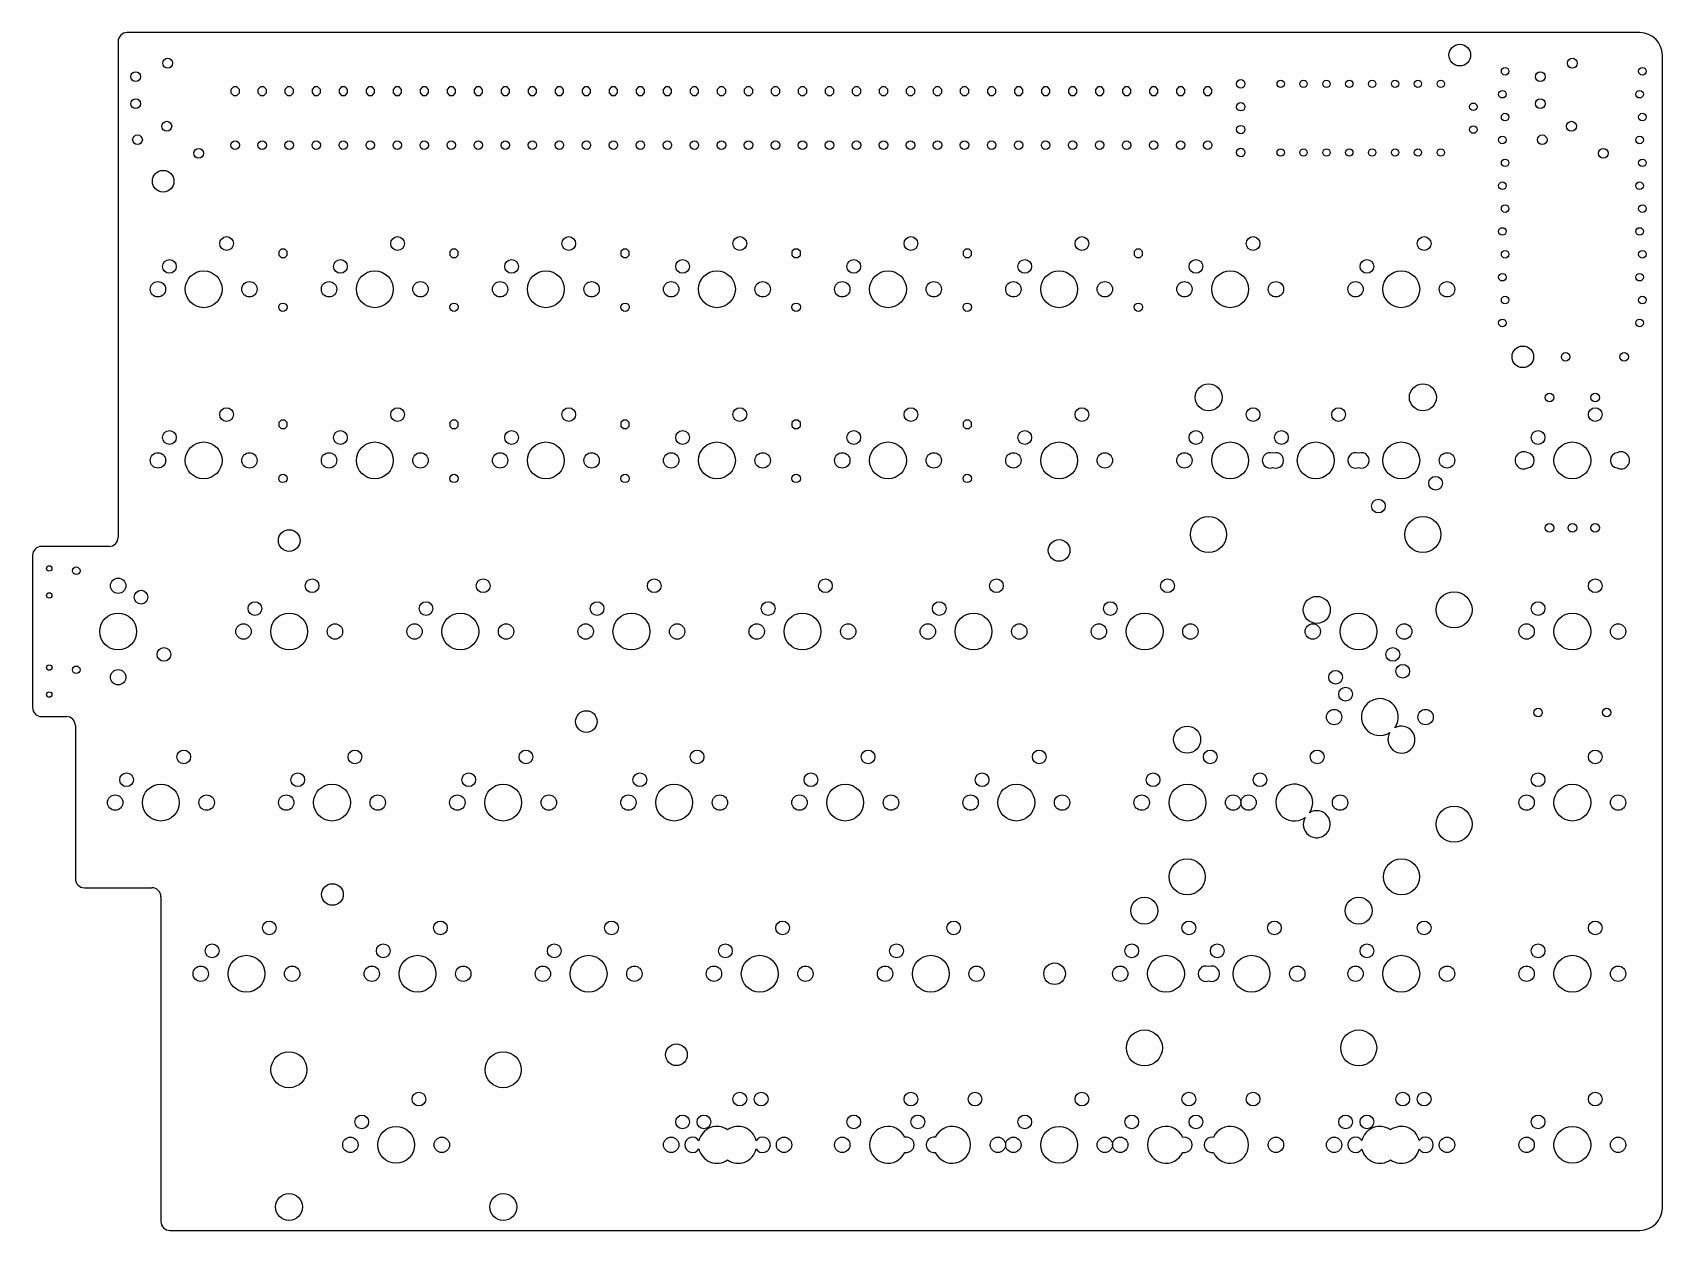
# Model space of a CAD drawing. Header units: millimetres. Extents: x -14 to 166, y 0 to 133.
import ezdxf

# ---------------------------------------------------------------- set-up
doc = ezdxf.new("R2010")
doc.units = ezdxf.units.MM

msp = doc.modelspace()

# ---------------------------------------------------------------- linework, layer by layer
at = {"color": 7, "linetype": 'Continuous', "lineweight": 25}
for p, q in [((164, 133), (-4, 133)), ((-5, 132), (-5, 76.95)), ((166.5, 2.5), (166.5, 130.5)), ((7.805273, 126.9699), (7.5301, 126.694727)), ((8.194727, 126.9699), (7.805273, 126.9699)), ((8.4699, 126.694727), (8.194727, 126.9699)), ((10.805273, 126.9699), (10.5301, 126.694727)), ((11.194727, 126.9699), (10.805273, 126.9699)), ((11.4699, 126.694727), (11.194727, 126.9699)), ((13.805273, 126.9699), (13.5301, 126.694727)), ((14.194727, 126.9699), (13.805273, 126.9699)), ((14.4699, 126.694727), (14.194727, 126.9699)), ((16.805273, 126.9699), (16.5301, 126.694727)), ((17.194727, 126.9699), (16.805273, 126.9699)), ((17.4699, 126.694727), (17.194727, 126.9699)), ((19.805273, 126.9699), (19.5301, 126.694727)), ((20.194727, 126.9699), (19.805273, 126.9699)), ((20.4699, 126.694727), (20.194727, 126.9699)), ((22.805273, 126.9699), (22.5301, 126.694727)), ((23.194727, 126.9699), (22.805273, 126.9699)), ((23.4699, 126.694727), (23.194727, 126.9699)), ((25.805273, 126.9699), (25.5301, 126.694727)), ((26.194727, 126.9699), (25.805273, 126.9699)), ((26.4699, 126.694727), (26.194727, 126.9699)), ((28.805273, 126.9699), (28.5301, 126.694727)), ((29.194727, 126.9699), (28.805273, 126.9699)), ((29.4699, 126.694727), (29.194727, 126.9699)), ((31.805273, 126.9699), (31.5301, 126.694727)), ((32.194727, 126.9699), (31.805273, 126.9699)), ((32.4699, 126.694727), (32.194727, 126.9699)), ((34.805273, 126.9699), (34.5301, 126.694727)), ((35.194727, 126.9699), (34.805273, 126.9699)), ((35.4699, 126.694727), (35.194727, 126.9699)), ((37.805273, 126.9699), (37.5301, 126.694727)), ((38.194727, 126.9699), (37.805273, 126.9699)), ((38.4699, 126.694727), (38.194727, 126.9699)), ((40.805273, 126.9699), (40.5301, 126.694727)), ((41.194727, 126.9699), (40.805273, 126.9699)), ((41.4699, 126.694727), (41.194727, 126.9699)), ((43.805273, 126.9699), (43.5301, 126.694727)), ((44.194727, 126.9699), (43.805273, 126.9699)), ((44.4699, 126.694727), (44.194727, 126.9699)), ((46.805273, 126.9699), (46.5301, 126.694727)), ((47.194727, 126.9699), (46.805273, 126.9699)), ((47.4699, 126.694727), (47.194727, 126.9699)), ((49.805273, 126.9699), (49.5301, 126.694727)), ((50.194727, 126.9699), (49.805273, 126.9699)), ((50.4699, 126.694727), (50.194727, 126.9699)), ((52.805273, 126.9699), (52.5301, 126.694727)), ((53.194727, 126.9699), (52.805273, 126.9699)), ((53.4699, 126.694727), (53.194727, 126.9699)), ((55.805273, 126.9699), (55.5301, 126.694727)), ((56.194727, 126.9699), (55.805273, 126.9699)), ((56.4699, 126.694727), (56.194727, 126.9699)), ((58.805273, 126.9699), (58.5301, 126.694727)), ((59.194727, 126.9699), (58.805273, 126.9699)), ((59.4699, 126.694727), (59.194727, 126.9699)), ((61.805273, 126.9699), (61.5301, 126.694727)), ((62.194727, 126.9699), (61.805273, 126.9699)), ((62.4699, 126.694727), (62.194727, 126.9699)), ((64.805273, 126.9699), (64.5301, 126.694727)), ((65.194727, 126.9699), (64.805273, 126.9699)), ((65.4699, 126.694727), (65.194727, 126.9699)), ((67.805273, 126.9699), (67.5301, 126.694727)), ((68.194727, 126.9699), (67.805273, 126.9699)), ((68.4699, 126.694727), (68.194727, 126.9699)), ((70.805273, 126.9699), (70.5301, 126.694727)), ((71.194727, 126.9699), (70.805273, 126.9699)), ((71.4699, 126.694727), (71.194727, 126.9699)), ((73.805273, 126.9699), (73.5301, 126.694727)), ((74.194727, 126.9699), (73.805273, 126.9699)), ((74.4699, 126.694727), (74.194727, 126.9699)), ((76.805273, 126.9699), (76.5301, 126.694727)), ((77.194727, 126.9699), (76.805273, 126.9699)), ((77.4699, 126.694727), (77.194727, 126.9699)), ((79.805273, 126.9699), (79.5301, 126.694727)), ((80.194727, 126.9699), (79.805273, 126.9699)), ((80.4699, 126.694727), (80.194727, 126.9699)), ((82.805273, 126.9699), (82.5301, 126.694727)), ((83.194727, 126.9699), (82.805273, 126.9699)), ((83.4699, 126.694727), (83.194727, 126.9699)), ((85.805273, 126.9699), (85.5301, 126.694727)), ((86.194727, 126.9699), (85.805273, 126.9699)), ((86.4699, 126.694727), (86.194727, 126.9699)), ((88.805273, 126.9699), (88.5301, 126.694727)), ((89.194727, 126.9699), (88.805273, 126.9699)), ((89.4699, 126.694727), (89.194727, 126.9699)), ((91.805273, 126.9699), (91.5301, 126.694727)), ((92.194727, 126.9699), (91.805273, 126.9699)), ((92.4699, 126.694727), (92.194727, 126.9699)), ((94.805273, 126.9699), (94.5301, 126.694727)), ((95.194727, 126.9699), (94.805273, 126.9699)), ((95.4699, 126.694727), (95.194727, 126.9699)), ((97.805273, 126.9699), (97.5301, 126.694727)), ((98.194727, 126.9699), (97.805273, 126.9699)), ((98.4699, 126.694727), (98.194727, 126.9699)), ((100.805273, 126.9699), (100.5301, 126.694727)), ((101.194727, 126.9699), (100.805273, 126.9699)), ((101.4699, 126.694727), (101.194727, 126.9699)), ((103.805273, 126.9699), (103.5301, 126.694727)), ((104.194727, 126.9699), (103.805273, 126.9699)), ((104.4699, 126.694727), (104.194727, 126.9699)), ((106.805273, 126.9699), (106.5301, 126.694727)), ((107.194727, 126.9699), (106.805273, 126.9699)), ((107.4699, 126.694727), (107.194727, 126.9699)), ((109.805273, 126.9699), (109.5301, 126.694727)), ((110.194727, 126.9699), (109.805273, 126.9699)), ((110.4699, 126.694727), (110.194727, 126.9699)), ((112.805273, 126.9699), (112.5301, 126.694727)), ((113.194727, 126.9699), (112.805273, 126.9699)), ((113.4699, 126.694727), (113.194727, 126.9699)), ((115.805273, 126.9699), (115.5301, 126.694727)), ((116.194727, 126.9699), (115.805273, 126.9699)), ((116.4699, 126.694727), (116.194727, 126.9699)), ((7.5301, 126.694727), (7.5301, 126.305273)), ((7.5301, 126.305273), (7.805273, 126.0301)), ((7.805273, 126.0301), (8.194727, 126.0301)), ((8.194727, 126.0301), (8.4699, 126.305273)), ((8.4699, 126.305273), (8.4699, 126.694727)), ((10.5301, 126.694727), (10.5301, 126.305273)), ((10.5301, 126.305273), (10.805273, 126.0301)), ((10.805273, 126.0301), (11.194727, 126.0301)), ((11.194727, 126.0301), (11.4699, 126.305273)), ((11.4699, 126.305273), (11.4699, 126.694727)), ((13.5301, 126.694727), (13.5301, 126.305273)), ((13.5301, 126.305273), (13.805273, 126.0301)), ((13.805273, 126.0301), (14.194727, 126.0301)), ((14.194727, 126.0301), (14.4699, 126.305273)), ((14.4699, 126.305273), (14.4699, 126.694727)), ((16.5301, 126.694727), (16.5301, 126.305273)), ((16.5301, 126.305273), (16.805273, 126.0301)), ((16.805273, 126.0301), (17.194727, 126.0301)), ((17.194727, 126.0301), (17.4699, 126.305273)), ((17.4699, 126.305273), (17.4699, 126.694727)), ((19.5301, 126.694727), (19.5301, 126.305273)), ((19.5301, 126.305273), (19.805273, 126.0301)), ((19.805273, 126.0301), (20.194727, 126.0301)), ((20.194727, 126.0301), (20.4699, 126.305273)), ((20.4699, 126.305273), (20.4699, 126.694727)), ((22.5301, 126.694727), (22.5301, 126.305273)), ((22.5301, 126.305273), (22.805273, 126.0301)), ((22.805273, 126.0301), (23.194727, 126.0301)), ((23.194727, 126.0301), (23.4699, 126.305273)), ((23.4699, 126.305273), (23.4699, 126.694727)), ((25.5301, 126.694727), (25.5301, 126.305273)), ((25.5301, 126.305273), (25.805273, 126.0301)), ((25.805273, 126.0301), (26.194727, 126.0301)), ((26.194727, 126.0301), (26.4699, 126.305273)), ((26.4699, 126.305273), (26.4699, 126.694727)), ((28.5301, 126.694727), (28.5301, 126.305273)), ((28.5301, 126.305273), (28.805273, 126.0301)), ((28.805273, 126.0301), (29.194727, 126.0301)), ((29.194727, 126.0301), (29.4699, 126.305273)), ((29.4699, 126.305273), (29.4699, 126.694727)), ((31.5301, 126.694727), (31.5301, 126.305273)), ((31.5301, 126.305273), (31.805273, 126.0301)), ((31.805273, 126.0301), (32.194727, 126.0301)), ((32.194727, 126.0301), (32.4699, 126.305273)), ((32.4699, 126.305273), (32.4699, 126.694727)), ((34.5301, 126.694727), (34.5301, 126.305273)), ((34.5301, 126.305273), (34.805273, 126.0301)), ((34.805273, 126.0301), (35.194727, 126.0301)), ((35.194727, 126.0301), (35.4699, 126.305273)), ((35.4699, 126.305273), (35.4699, 126.694727)), ((37.5301, 126.694727), (37.5301, 126.305273)), ((37.5301, 126.305273), (37.805273, 126.0301)), ((37.805273, 126.0301), (38.194727, 126.0301)), ((38.194727, 126.0301), (38.4699, 126.305273)), ((38.4699, 126.305273), (38.4699, 126.694727)), ((40.5301, 126.694727), (40.5301, 126.305273)), ((40.5301, 126.305273), (40.805273, 126.0301)), ((40.805273, 126.0301), (41.194727, 126.0301)), ((41.194727, 126.0301), (41.4699, 126.305273)), ((41.4699, 126.305273), (41.4699, 126.694727)), ((43.5301, 126.694727), (43.5301, 126.305273)), ((43.5301, 126.305273), (43.805273, 126.0301)), ((43.805273, 126.0301), (44.194727, 126.0301)), ((44.194727, 126.0301), (44.4699, 126.305273)), ((44.4699, 126.305273), (44.4699, 126.694727)), ((46.5301, 126.694727), (46.5301, 126.305273)), ((46.5301, 126.305273), (46.805273, 126.0301)), ((46.805273, 126.0301), (47.194727, 126.0301)), ((47.194727, 126.0301), (47.4699, 126.305273)), ((47.4699, 126.305273), (47.4699, 126.694727)), ((49.5301, 126.694727), (49.5301, 126.305273)), ((49.5301, 126.305273), (49.805273, 126.0301)), ((49.805273, 126.0301), (50.194727, 126.0301)), ((50.194727, 126.0301), (50.4699, 126.305273)), ((50.4699, 126.305273), (50.4699, 126.694727)), ((52.5301, 126.694727), (52.5301, 126.305273)), ((52.5301, 126.305273), (52.805273, 126.0301)), ((52.805273, 126.0301), (53.194727, 126.0301)), ((53.194727, 126.0301), (53.4699, 126.305273)), ((53.4699, 126.305273), (53.4699, 126.694727)), ((55.5301, 126.694727), (55.5301, 126.305273)), ((55.5301, 126.305273), (55.805273, 126.0301)), ((55.805273, 126.0301), (56.194727, 126.0301)), ((56.194727, 126.0301), (56.4699, 126.305273)), ((56.4699, 126.305273), (56.4699, 126.694727)), ((58.5301, 126.694727), (58.5301, 126.305273)), ((58.5301, 126.305273), (58.805273, 126.0301)), ((58.805273, 126.0301), (59.194727, 126.0301)), ((59.194727, 126.0301), (59.4699, 126.305273)), ((59.4699, 126.305273), (59.4699, 126.694727)), ((61.5301, 126.694727), (61.5301, 126.305273)), ((61.5301, 126.305273), (61.805273, 126.0301)), ((61.805273, 126.0301), (62.194727, 126.0301)), ((62.194727, 126.0301), (62.4699, 126.305273)), ((62.4699, 126.305273), (62.4699, 126.694727)), ((64.5301, 126.694727), (64.5301, 126.305273)), ((64.5301, 126.305273), (64.805273, 126.0301)), ((64.805273, 126.0301), (65.194727, 126.0301)), ((65.194727, 126.0301), (65.4699, 126.305273)), ((65.4699, 126.305273), (65.4699, 126.694727)), ((67.5301, 126.694727), (67.5301, 126.305273)), ((67.5301, 126.305273), (67.805273, 126.0301)), ((67.805273, 126.0301), (68.194727, 126.0301)), ((68.194727, 126.0301), (68.4699, 126.305273)), ((68.4699, 126.305273), (68.4699, 126.694727)), ((70.5301, 126.694727), (70.5301, 126.305273)), ((70.5301, 126.305273), (70.805273, 126.0301)), ((70.805273, 126.0301), (71.194727, 126.0301)), ((71.194727, 126.0301), (71.4699, 126.305273)), ((71.4699, 126.305273), (71.4699, 126.694727)), ((73.5301, 126.694727), (73.5301, 126.305273)), ((73.5301, 126.305273), (73.805273, 126.0301)), ((73.805273, 126.0301), (74.194727, 126.0301)), ((74.194727, 126.0301), (74.4699, 126.305273)), ((74.4699, 126.305273), (74.4699, 126.694727)), ((76.5301, 126.694727), (76.5301, 126.305273)), ((76.5301, 126.305273), (76.805273, 126.0301)), ((76.805273, 126.0301), (77.194727, 126.0301)), ((77.194727, 126.0301), (77.4699, 126.305273)), ((77.4699, 126.305273), (77.4699, 126.694727)), ((79.5301, 126.694727), (79.5301, 126.305273)), ((79.5301, 126.305273), (79.805273, 126.0301)), ((79.805273, 126.0301), (80.194727, 126.0301)), ((80.194727, 126.0301), (80.4699, 126.305273)), ((80.4699, 126.305273), (80.4699, 126.694727)), ((82.5301, 126.694727), (82.5301, 126.305273)), ((82.5301, 126.305273), (82.805273, 126.0301)), ((82.805273, 126.0301), (83.194727, 126.0301)), ((83.194727, 126.0301), (83.4699, 126.305273)), ((83.4699, 126.305273), (83.4699, 126.694727)), ((85.5301, 126.694727), (85.5301, 126.305273)), ((85.5301, 126.305273), (85.805273, 126.0301)), ((85.805273, 126.0301), (86.194727, 126.0301)), ((86.194727, 126.0301), (86.4699, 126.305273)), ((86.4699, 126.305273), (86.4699, 126.694727)), ((88.5301, 126.694727), (88.5301, 126.305273)), ((88.5301, 126.305273), (88.805273, 126.0301)), ((88.805273, 126.0301), (89.194727, 126.0301)), ((89.194727, 126.0301), (89.4699, 126.305273)), ((89.4699, 126.305273), (89.4699, 126.694727)), ((91.5301, 126.694727), (91.5301, 126.305273)), ((91.5301, 126.305273), (91.805273, 126.0301)), ((91.805273, 126.0301), (92.194727, 126.0301)), ((92.194727, 126.0301), (92.4699, 126.305273)), ((92.4699, 126.305273), (92.4699, 126.694727)), ((94.5301, 126.694727), (94.5301, 126.305273)), ((94.5301, 126.305273), (94.805273, 126.0301)), ((94.805273, 126.0301), (95.194727, 126.0301)), ((95.194727, 126.0301), (95.4699, 126.305273)), ((95.4699, 126.305273), (95.4699, 126.694727)), ((97.5301, 126.694727), (97.5301, 126.305273)), ((97.5301, 126.305273), (97.805273, 126.0301)), ((97.805273, 126.0301), (98.194727, 126.0301)), ((98.194727, 126.0301), (98.4699, 126.305273)), ((98.4699, 126.305273), (98.4699, 126.694727)), ((100.5301, 126.694727), (100.5301, 126.305273)), ((100.5301, 126.305273), (100.805273, 126.0301)), ((100.805273, 126.0301), (101.194727, 126.0301)), ((101.194727, 126.0301), (101.4699, 126.305273)), ((101.4699, 126.305273), (101.4699, 126.694727)), ((103.5301, 126.694727), (103.5301, 126.305273)), ((103.5301, 126.305273), (103.805273, 126.0301)), ((103.805273, 126.0301), (104.194727, 126.0301)), ((104.194727, 126.0301), (104.4699, 126.305273)), ((104.4699, 126.305273), (104.4699, 126.694727)), ((106.5301, 126.694727), (106.5301, 126.305273)), ((106.5301, 126.305273), (106.805273, 126.0301)), ((106.805273, 126.0301), (107.194727, 126.0301)), ((107.194727, 126.0301), (107.4699, 126.305273)), ((107.4699, 126.305273), (107.4699, 126.694727)), ((109.5301, 126.694727), (109.5301, 126.305273)), ((109.5301, 126.305273), (109.805273, 126.0301)), ((109.805273, 126.0301), (110.194727, 126.0301)), ((110.194727, 126.0301), (110.4699, 126.305273)), ((110.4699, 126.305273), (110.4699, 126.694727)), ((112.5301, 126.694727), (112.5301, 126.305273)), ((112.5301, 126.305273), (112.805273, 126.0301)), ((112.805273, 126.0301), (113.194727, 126.0301)), ((113.194727, 126.0301), (113.4699, 126.305273)), ((113.4699, 126.305273), (113.4699, 126.694727)), ((115.5301, 126.694727), (115.5301, 126.305273)), ((115.5301, 126.305273), (115.805273, 126.0301)), ((115.805273, 126.0301), (116.194727, 126.0301)), ((116.194727, 126.0301), (116.4699, 126.305273)), ((116.4699, 126.305273), (116.4699, 126.694727)), ((13.105273, 108.9699), (12.8301, 108.694727)), ((12.8301, 108.694727), (12.8301, 108.305273)), ((13.494727, 108.9699), (13.105273, 108.9699)), ((13.7699, 108.694727), (13.494727, 108.9699)), ((13.7699, 108.305273), (13.7699, 108.694727)), ((32.105273, 108.9699), (31.8301, 108.694727)), ((31.8301, 108.694727), (31.8301, 108.305273)), ((32.494727, 108.9699), (32.105273, 108.9699)), ((32.7699, 108.694727), (32.494727, 108.9699)), ((32.7699, 108.305273), (32.7699, 108.694727)), ((51.105273, 108.9699), (50.8301, 108.694727)), ((50.8301, 108.694727), (50.8301, 108.305273)), ((51.494727, 108.9699), (51.105273, 108.9699)), ((51.7699, 108.694727), (51.494727, 108.9699)), ((51.7699, 108.305273), (51.7699, 108.694727)), ((70.105273, 108.9699), (69.8301, 108.694727)), ((69.8301, 108.694727), (69.8301, 108.305273)), ((70.494727, 108.9699), (70.105273, 108.9699)), ((70.7699, 108.694727), (70.494727, 108.9699)), ((70.7699, 108.305273), (70.7699, 108.694727)), ((89.105273, 108.9699), (88.8301, 108.694727)), ((88.8301, 108.694727), (88.8301, 108.305273)), ((89.494727, 108.9699), (89.105273, 108.9699)), ((89.7699, 108.694727), (89.494727, 108.9699)), ((89.7699, 108.305273), (89.7699, 108.694727)), ((108.105273, 108.9699), (107.8301, 108.694727)), ((107.8301, 108.694727), (107.8301, 108.305273)), ((108.494727, 108.9699), (108.105273, 108.9699)), ((108.7699, 108.694727), (108.494727, 108.9699)), ((108.7699, 108.305273), (108.7699, 108.694727)), ((12.8301, 108.305273), (13.105273, 108.0301)), ((13.105273, 108.0301), (13.494727, 108.0301)), ((13.494727, 108.0301), (13.7699, 108.305273)), ((31.8301, 108.305273), (32.105273, 108.0301)), ((32.105273, 108.0301), (32.494727, 108.0301)), ((32.494727, 108.0301), (32.7699, 108.305273)), ((50.8301, 108.305273), (51.105273, 108.0301)), ((51.105273, 108.0301), (51.494727, 108.0301)), ((51.494727, 108.0301), (51.7699, 108.305273)), ((69.8301, 108.305273), (70.105273, 108.0301)), ((70.105273, 108.0301), (70.494727, 108.0301)), ((70.494727, 108.0301), (70.7699, 108.305273)), ((88.8301, 108.305273), (89.105273, 108.0301)), ((89.105273, 108.0301), (89.494727, 108.0301)), ((89.494727, 108.0301), (89.7699, 108.305273)), ((107.8301, 108.305273), (108.105273, 108.0301)), ((108.105273, 108.0301), (108.494727, 108.0301)), ((108.494727, 108.0301), (108.7699, 108.305273)), ((13.105273, 89.9699), (12.8301, 89.694727)), ((12.8301, 89.694727), (12.8301, 89.305273)), ((12.8301, 89.305273), (13.105273, 89.0301)), ((13.494727, 89.9699), (13.105273, 89.9699)), ((13.105273, 89.0301), (13.494727, 89.0301)), ((13.7699, 89.694727), (13.494727, 89.9699)), ((13.494727, 89.0301), (13.7699, 89.305273)), ((13.7699, 89.305273), (13.7699, 89.694727)), ((32.105273, 89.9699), (31.8301, 89.694727)), ((31.8301, 89.694727), (31.8301, 89.305273)), ((31.8301, 89.305273), (32.105273, 89.0301)), ((32.494727, 89.9699), (32.105273, 89.9699)), ((32.105273, 89.0301), (32.494727, 89.0301)), ((32.7699, 89.694727), (32.494727, 89.9699)), ((32.494727, 89.0301), (32.7699, 89.305273)), ((32.7699, 89.305273), (32.7699, 89.694727)), ((51.105273, 89.9699), (50.8301, 89.694727)), ((50.8301, 89.694727), (50.8301, 89.305273)), ((50.8301, 89.305273), (51.105273, 89.0301)), ((51.494727, 89.9699), (51.105273, 89.9699)), ((51.105273, 89.0301), (51.494727, 89.0301)), ((51.7699, 89.694727), (51.494727, 89.9699)), ((51.494727, 89.0301), (51.7699, 89.305273)), ((51.7699, 89.305273), (51.7699, 89.694727)), ((70.105273, 89.9699), (69.8301, 89.694727)), ((69.8301, 89.694727), (69.8301, 89.305273)), ((69.8301, 89.305273), (70.105273, 89.0301)), ((70.494727, 89.9699), (70.105273, 89.9699)), ((70.105273, 89.0301), (70.494727, 89.0301)), ((70.7699, 89.694727), (70.494727, 89.9699)), ((70.494727, 89.0301), (70.7699, 89.305273)), ((70.7699, 89.305273), (70.7699, 89.694727)), ((89.105273, 89.9699), (88.8301, 89.694727)), ((88.8301, 89.694727), (88.8301, 89.305273)), ((88.8301, 89.305273), (89.105273, 89.0301)), ((89.494727, 89.9699), (89.105273, 89.9699)), ((89.105273, 89.0301), (89.494727, 89.0301)), ((89.7699, 89.694727), (89.494727, 89.9699)), ((89.494727, 89.0301), (89.7699, 89.305273)), ((89.7699, 89.305273), (89.7699, 89.694727)), ((-14.5, 74.95), (-14.5, 58.05)), ((-6, 75.95), (-13.5, 75.95)), ((-13.5, 57.05), (-10.75, 57.05)), ((-9.75, 56.05), (-9.75, 39.05)), ((-8.75, 38.05), (-1.25, 38.05)), ((-0.25, 37.05), (-0.25, 1)), ((0.75, 0), (164, 0))]:
    msp.add_line(p, q, dxfattribs=at)
for centre, radius in [((144, 130.5), 1.2), ((-3.05, 128.1), 0.53975), ((0.5, 129.6), 0.55), ((149.0324, 128.7), 0.4191), ((152.95, 128.1), 0.53975), ((156.5, 129.6), 0.55), ((164.2724, 128.7), 0.4191), ((119.67, 127.31), 0.4699), ((124.11, 127.31), 0.4064), ((126.65, 127.31), 0.4064), ((129.19, 127.31), 0.4064), ((131.73, 127.31), 0.4064), ((134.27, 127.31), 0.4064), ((136.81, 127.31), 0.4064), ((139.35, 127.31), 0.4064), ((141.89, 127.31), 0.4064), ((-3.05, 125.1), 0.53975), ((119.67, 124.77), 0.4699), ((145.5, 124.77), 0.41275), ((148.7276, 126.16), 0.4191), ((152.95, 125.1), 0.53975), ((163.9676, 126.16), 0.4191), ((0.4, 122.6), 0.55), ((149.0324, 123.62), 0.4191), ((156.4, 122.6), 0.55), ((164.2724, 123.62), 0.4191), ((-2.85, 121.1), 0.53975), ((119.67, 122.23), 0.4699), ((145.5, 122.23), 0.41275), ((148.7276, 121.08), 0.4191), ((153.15, 121.1), 0.53975), ((163.9676, 121.08), 0.4191), ((3.95, 119.6), 0.53975), ((8, 120.5), 0.4699), ((11, 120.5), 0.4699), ((14, 120.5), 0.4699), ((17, 120.5), 0.4699), ((20, 120.5), 0.4699), ((23, 120.5), 0.4699), ((26, 120.5), 0.4699), ((29, 120.5), 0.4699), ((32, 120.5), 0.4699), ((35, 120.5), 0.4699), ((38, 120.5), 0.4699), ((41, 120.5), 0.4699), ((44, 120.5), 0.4699), ((47, 120.5), 0.4699), ((50, 120.5), 0.4699), ((53, 120.5), 0.4699), ((56, 120.5), 0.4699), ((59, 120.5), 0.4699), ((62, 120.5), 0.4699), ((65, 120.5), 0.4699), ((68, 120.5), 0.4699), ((71, 120.5), 0.4699), ((74, 120.5), 0.4699), ((77, 120.5), 0.4699), ((80, 120.5), 0.4699), ((83, 120.5), 0.4699), ((86, 120.5), 0.4699), ((89, 120.5), 0.4699), ((92, 120.5), 0.4699), ((95, 120.5), 0.4699), ((98, 120.5), 0.4699), ((101, 120.5), 0.4699), ((104, 120.5), 0.4699), ((107, 120.5), 0.4699), ((110, 120.5), 0.4699), ((113, 120.5), 0.4699), ((116, 120.5), 0.4699), ((119.67, 119.69), 0.4699), ((124.11, 119.69), 0.4064), ((126.65, 119.69), 0.4064), ((129.19, 119.69), 0.4064), ((131.73, 119.69), 0.4064), ((134.27, 119.69), 0.4064), ((136.81, 119.69), 0.4064), ((139.35, 119.69), 0.4064), ((141.89, 119.69), 0.4064), ((159.95, 119.6), 0.53975), ((0, 116.5), 1.2), ((149.0324, 118.54), 0.4191), ((164.2724, 118.54), 0.4191), ((148.7276, 116), 0.4191), ((163.9676, 116), 0.4191), ((149.0324, 113.46), 0.4191), ((164.2724, 113.46), 0.4191), ((148.7276, 110.92), 0.4191), ((163.9676, 110.92), 0.4191), ((7.04, 109.58), 0.762), ((26.04, 109.58), 0.762), ((45.04, 109.58), 0.762), ((64.04, 109.58), 0.762), ((83.04, 109.58), 0.762), ((102.04, 109.58), 0.762), ((121.04, 109.58), 0.762), ((140.04, 109.58), 0.762), ((149.0324, 108.38), 0.4191), ((164.2724, 108.38), 0.4191), ((0.69, 107.04), 0.762), ((19.69, 107.04), 0.762), ((38.69, 107.04), 0.762), ((57.69, 107.04), 0.762), ((76.69, 107.04), 0.762), ((95.69, 107.04), 0.762), ((114.69, 107.04), 0.762), ((133.69, 107.04), 0.762), ((-0.58, 104.5), 0.8534), ((4.5, 104.5), 2.0447), ((9.58, 104.5), 0.8534), ((18.42, 104.5), 0.8534), ((23.5, 104.5), 2.0447), ((28.58, 104.5), 0.8534), ((37.42, 104.5), 0.8534), ((42.5, 104.5), 2.0447), ((47.58, 104.5), 0.8534), ((56.42, 104.5), 0.8534), ((61.5, 104.5), 2.0447), ((66.58, 104.5), 0.8534), ((75.42, 104.5), 0.8534), ((80.5, 104.5), 2.0447), ((85.58, 104.5), 0.8534), ((94.42, 104.5), 0.8534), ((99.5, 104.5), 2.0447), ((104.58, 104.5), 0.8534), ((113.42, 104.5), 0.8534), ((118.5, 104.5), 2.0447), ((123.58, 104.5), 0.8534), ((132.42, 104.5), 0.8534), ((137.5, 104.5), 2.0447), ((142.58, 104.5), 0.8534), ((148.7276, 105.84), 0.4191), ((163.9676, 105.84), 0.4191), ((149.0324, 103.3), 0.4191), ((164.2724, 103.3), 0.4191), ((13.3, 102.5), 0.4699), ((32.3, 102.5), 0.4699), ((51.3, 102.5), 0.4699), ((70.3, 102.5), 0.4699), ((89.3, 102.5), 0.4699), ((108.3, 102.5), 0.4699), ((148.7276, 100.76), 0.4191), ((163.9676, 100.76), 0.4191), ((151, 97), 1.2), ((155.75, 97), 0.46875), ((162.25, 97), 0.46875), ((116.1, 92.5), 1.5), ((139.9, 92.5), 1.5), ((153.96, 92.485), 0.4826), ((159.04, 92.485), 0.4826), ((7.04, 90.58), 0.762), ((26.04, 90.58), 0.762), ((45.04, 90.58), 0.762), ((64.04, 90.58), 0.762), ((83.04, 90.58), 0.762), ((102.04, 90.58), 0.762), ((121.04, 90.58), 0.762), ((130.54, 90.58), 0.762), ((159.04, 90.58), 0.762), ((0.69, 88.04), 0.762), ((19.69, 88.04), 0.762), ((38.69, 88.04), 0.762), ((57.69, 88.04), 0.762), ((76.69, 88.04), 0.762), ((95.69, 88.04), 0.762), ((114.69, 88.04), 0.762), ((124.19, 88.04), 0.762), ((152.69, 88.04), 0.762), ((4.5, 85.5), 2.0447), ((23.5, 85.5), 2.0447), ((42.5, 85.5), 2.0447), ((61.5, 85.5), 2.0447), ((80.5, 85.5), 2.0447), ((99.5, 85.5), 2.0447), ((118.5, 85.5), 2.0447), ((128, 85.5), 2.0447), ((137.5, 85.5), 2.0447), ((156.5, 85.5), 2.0447), ((-0.58, 85.5), 0.8534), ((9.58, 85.5), 0.8534), ((18.42, 85.5), 0.8534), ((28.58, 85.5), 0.8534), ((37.42, 85.5), 0.8534), ((47.58, 85.5), 0.8534), ((56.42, 85.5), 0.8534), ((66.58, 85.5), 0.8534), ((75.42, 85.5), 0.8534), ((85.58, 85.5), 0.8534), ((94.42, 85.5), 0.8534), ((104.58, 85.5), 0.8534), ((113.42, 85.5), 0.8534), ((142.58, 85.5), 0.8534), ((13.3, 83.5), 0.4699), ((32.3, 83.5), 0.4699), ((51.3, 83.5), 0.4699), ((70.3, 83.5), 0.4699), ((89.3, 83.5), 0.4699), ((141.31, 82.96), 0.762), ((134.96, 80.42), 0.762), ((116.1, 77.26), 2), ((139.9, 77.26), 2), ((153.96, 78.007), 0.4826), ((156.5, 78.007), 0.4826), ((159.04, 78.007), 0.4826), ((14, 76.6), 1.2), ((99.5, 75.5), 1.2), ((-12.65, 73.5), 0.3), ((-9.65, 73.25), 0.4191), ((-5, 71.58), 0.8534), ((-12.65, 70.5), 0.3), ((-2.46, 70.31), 0.762), ((16.54, 71.58), 0.762), ((35.54, 71.58), 0.762), ((54.54, 71.58), 0.762), ((73.54, 71.58), 0.762), ((92.54, 71.58), 0.762), ((111.54, 71.58), 0.762), ((143.36, 68.9), 2), ((159.04, 71.58), 0.762), ((10.19, 69.04), 0.762), ((29.19, 69.04), 0.762), ((48.19, 69.04), 0.762), ((67.19, 69.04), 0.762), ((86.19, 69.04), 0.762), ((105.19, 69.04), 0.762), ((128.12, 68.9), 1.5), ((152.69, 69.04), 0.762), ((-5, 66.5), 2.0447), ((8.92, 66.5), 0.8534), ((14, 66.5), 2.0447), ((19.08, 66.5), 0.8534), ((27.92, 66.5), 0.8534), ((33, 66.5), 2.0447), ((38.08, 66.5), 0.8534), ((46.92, 66.5), 0.8534), ((52, 66.5), 2.0447), ((57.08, 66.5), 0.8534), ((65.92, 66.5), 0.8534), ((71, 66.5), 2.0447), ((76.08, 66.5), 0.8534), ((84.92, 66.5), 0.8534), ((90, 66.5), 2.0447), ((95.08, 66.5), 0.8534), ((103.92, 66.5), 0.8534), ((109, 66.5), 2.0447), ((114.08, 66.5), 0.8534), ((127.67, 66.5), 0.8534), ((132.75, 66.5), 2.0447), ((137.83, 66.5), 0.8534), ((151.42, 66.5), 0.8534), ((156.5, 66.5), 2.0447), ((161.58, 66.5), 0.8534), ((0.08, 63.96), 0.762), ((136.56, 63.96), 0.762), ((-12.65, 62.5), 0.3), ((-9.65, 62.25), 0.4191), ((-5, 61.42), 0.8534), ((130.21, 61.42), 0.762), ((137.66, 62.08), 0.762), ((-12.65, 59.5), 0.3), ((131.31, 59.54), 0.762), ((152.69, 57.5), 0.4699), ((160.31, 57.5), 0.4699), ((47, 56.5), 1.2), ((130.04, 57), 0.8534), ((140.2, 57), 0.8534), ((113.72, 54.5), 1.5), ((2.29, 52.58), 0.762), ((21.29, 52.58), 0.762), ((40.29, 52.58), 0.762), ((59.29, 52.58), 0.762), ((78.29, 52.58), 0.762), ((97.29, 52.58), 0.762), ((116.29, 52.58), 0.762), ((128.16, 52.58), 0.762), ((159.04, 52.58), 0.762), ((-4.06, 50.04), 0.762), ((14.94, 50.04), 0.762), ((33.94, 50.04), 0.762), ((52.94, 50.04), 0.762), ((71.94, 50.04), 0.762), ((90.94, 50.04), 0.762), ((109.94, 50.04), 0.762), ((121.81, 50.04), 0.762), ((152.69, 50.04), 0.762), ((-0.25, 47.5), 2.0447), ((18.75, 47.5), 2.0447), ((37.75, 47.5), 2.0447), ((56.75, 47.5), 2.0447), ((75.75, 47.5), 2.0447), ((94.75, 47.5), 2.0447), ((113.75, 47.5), 2.0447), ((156.5, 47.5), 2.0447), ((-5.33, 47.5), 0.8534), ((4.83, 47.5), 0.8534), ((13.67, 47.5), 0.8534), ((23.83, 47.5), 0.8534), ((32.67, 47.5), 0.8534), ((42.83, 47.5), 0.8534), ((51.67, 47.5), 0.8534), ((61.83, 47.5), 0.8534), ((70.67, 47.5), 0.8534), ((80.83, 47.5), 0.8534), ((89.67, 47.5), 0.8534), ((99.83, 47.5), 0.8534), ((108.67, 47.5), 0.8534), ((118.83, 47.5), 0.8534), ((120.54, 47.5), 0.8534), ((130.7, 47.5), 0.8534), ((143.36, 45.1), 2), ((151.42, 47.5), 0.8534), ((161.58, 47.5), 0.8534), ((113.72, 39.26), 2), ((137.52, 39.26), 2), ((18.8, 37.3), 1.2), ((108.97, 35.5), 1.5), ((132.77, 35.5), 1.5), ((11.79, 33.58), 0.762), ((30.79, 33.58), 0.762), ((49.79, 33.58), 0.762), ((68.79, 33.58), 0.762), ((87.79, 33.58), 0.762), ((113.91, 33.58), 0.762), ((123.41, 33.58), 0.762), ((140.04, 33.58), 0.762), ((159.04, 33.58), 0.762), ((5.44, 31.04), 0.762), ((24.44, 31.04), 0.762), ((43.44, 31.04), 0.762), ((62.44, 31.04), 0.762), ((81.44, 31.04), 0.762), ((107.56, 31.04), 0.762), ((117.06, 31.04), 0.762), ((133.69, 31.04), 0.762), ((152.69, 31.04), 0.762), ((4.17, 28.5), 0.8534), ((9.25, 28.5), 2.0447), ((14.33, 28.5), 0.8534), ((23.17, 28.5), 0.8534), ((28.25, 28.5), 2.0447), ((33.33, 28.5), 0.8534), ((42.17, 28.5), 0.8534), ((47.25, 28.5), 2.0447), ((52.33, 28.5), 0.8534), ((61.17, 28.5), 0.8534), ((66.25, 28.5), 2.0447), ((71.33, 28.5), 0.8534), ((80.17, 28.5), 0.8534), ((85.25, 28.5), 2.0447), ((90.33, 28.5), 0.8534), ((99, 28.5), 1.2), ((106.29, 28.5), 0.8534), ((111.37, 28.5), 2.0447), ((120.87, 28.5), 2.0447), ((125.95, 28.5), 0.8534), ((132.42, 28.5), 0.8534), ((137.5, 28.5), 2.0447), ((142.58, 28.5), 0.8534), ((151.42, 28.5), 0.8534), ((156.5, 28.5), 2.0447), ((161.58, 28.5), 0.8534), ((108.97, 20.26), 2), ((132.77, 20.26), 2), ((57, 19.5), 1.2), ((13.97, 17.84), 2), ((37.77, 17.84), 2), ((28.41, 14.58), 0.762), ((64.04, 14.58), 0.762), ((66.41, 14.58), 0.762), ((83.04, 14.58), 0.762), ((90.16, 14.58), 0.762), ((102.04, 14.58), 0.762), ((113.91, 14.58), 0.762), ((121.04, 14.58), 0.762), ((137.66, 14.58), 0.762), ((140.04, 14.58), 0.762), ((159.04, 14.58), 0.762), ((22.06, 12.04), 0.762), ((57.69, 12.04), 0.762), ((60.06, 12.04), 0.762), ((76.69, 12.04), 0.762), ((83.81, 12.04), 0.762), ((95.69, 12.04), 0.762), ((107.56, 12.04), 0.762), ((114.69, 12.04), 0.762), ((131.31, 12.04), 0.762), ((133.69, 12.04), 0.762), ((152.69, 12.04), 0.762), ((25.87, 9.5), 2.0447), ((99.5, 9.5), 2.0447), ((156.5, 9.5), 2.0447), ((20.79, 9.5), 0.8534), ((30.95, 9.5), 0.8534), ((56.42, 9.5), 0.8534), ((68.95, 9.5), 0.8534), ((75.42, 9.5), 0.8534), ((92.7, 9.5), 0.8534), ((94.42, 9.5), 0.8534), ((104.58, 9.5), 0.8534), ((106.29, 9.5), 0.8534), ((123.58, 9.5), 0.8534), ((130.04, 9.5), 0.8534), ((142.58, 9.5), 0.8534), ((151.42, 9.5), 0.8534), ((161.58, 9.5), 0.8534), ((13.97, 2.6), 1.5), ((37.77, 2.6), 1.5)]:
    msp.add_circle(centre, radius, dxfattribs=at)
for centre, radius, start, end in [((-4, 132), 1, 90, 180), ((164, 130.5), 2.5, 0, 90), ((122.92, 85.5), 0.8534, 67.251393, 292.748607), ((123.58, 85.5), 0.8534, 247.251393, 112.748607), ((132.42, 85.5), 0.8534, 67.251393, 292.748607), ((133.08, 85.5), 0.8534, 247.251393, 112.748607), ((151.1, 85.5), 0.9525, 62.512425, 297.487575), ((151.42, 85.5), 0.8534, 278.058446, 81.941554), ((161.58, 85.5), 0.8534, 98.058446, 261.941554), ((161.9, 85.5), 0.9525, 242.512425, 117.487575), ((-6, 76.95), 1, 270, 0), ((-13.5, 74.95), 1, 90, 180), ((-13.5, 58.05), 1, 180, 270), ((135.12, 57), 2.0447, 324.19441, 303.467311), ((-10.75, 56.05), 1, 0, 90), ((137.52, 54.5), 1.5, 148.025617, 119.636104), ((125.62, 47.5), 2.0447, 326.532689, 305.80559), ((128.12, 45.1), 1.5, 150.363896, 121.974383), ((-8.75, 39.05), 1, 180, 270), ((-1.25, 37.05), 1, 0, 90), ((115.79, 28.5), 0.8534, 67.251393, 292.748607), ((116.45, 28.5), 0.8534, 247.251393, 112.748607), ((61.5, 9.5), 2.0447, 54.581304, 166.962602), ((63.87, 9.5), 2.0447, 13.037398, 125.418696), ((80.5, 9.5), 2.0447, 24.118485, 335.881515), ((87.62, 9.5), 2.0447, 204.118485, 155.881515), ((111.37, 9.5), 2.0447, 24.058605, 335.941395), ((118.5, 9.5), 2.0447, 204.058605, 155.941395), ((135.12, 9.5), 2.0447, 54.409195, 166.638532), ((137.5, 9.5), 2.0447, 13.361468, 125.590805), ((58.79, 9.5), 0.8534, 32.717286, 327.282714), ((66.58, 9.5), 0.8534, 212.717286, 147.282714), ((82.54, 9.5), 0.8534, 258.249345, 101.750655), ((85.58, 9.5), 0.8534, 78.249345, 281.750655), ((113.42, 9.5), 0.8534, 257.622676, 102.377324), ((116.45, 9.5), 0.8534, 77.622676, 282.377324), ((132.42, 9.5), 0.8534, 33.620382, 326.379618), ((140.2, 9.5), 0.8534, 213.620382, 146.379618), ((61.5, 9.5), 2.0447, 193.037398, 305.418696), ((63.87, 9.5), 2.0447, 234.581304, 346.962602), ((135.12, 9.5), 2.0447, 193.361468, 305.590805), ((137.5, 9.5), 2.0447, 234.409195, 346.638532), ((164, 2.5), 2.5, 270, 0), ((0.75, 1), 1, 180, 270)]:
    msp.add_arc(centre, radius, start, end, dxfattribs=at)

doc.saveas('drawing.dxf')
